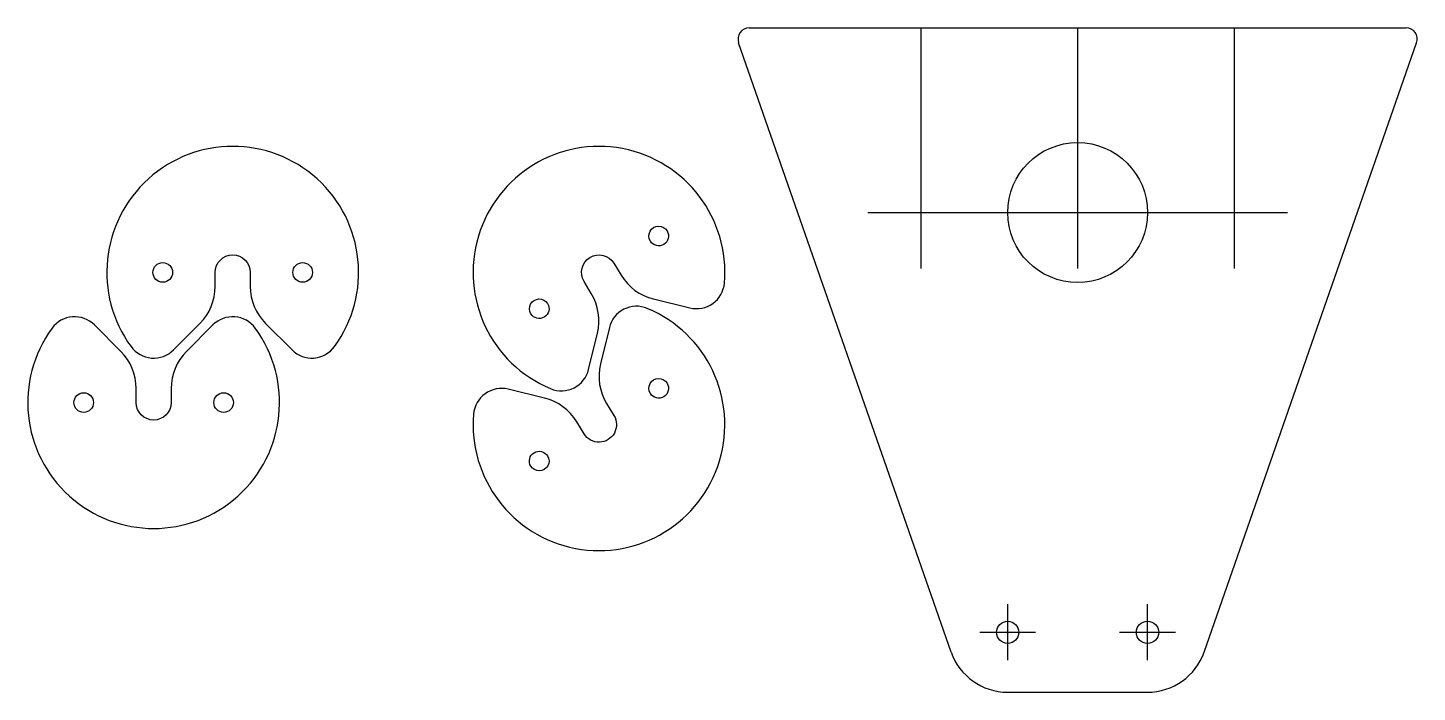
# Model space of a CAD drawing. Header units: millimetres. Extents: x -188 to 61, y -86 to 33.
import ezdxf

# ---------------------------------------------------------------- set-up
doc = ezdxf.new("R2010")
doc.units = ezdxf.units.MM
doc.header["$LTSCALE"] = 2
doc.layers.add('Red', color=1, linetype='Continuous')

msp = doc.modelspace()

# ---------------------------------------------------------------- linework, layer by layer
for p, q in [((-58.7, 33), (58.7, 33)), ((-22.6, -78.52), (-60.59, 30.34)), ((22.6, -78.52), (60.59, 30.34)), ((-12.5, -85.7), (12.5, -85.7))]:
    msp.add_line(p, q)
for points in [[(-169.19, -23.96, 0.460278), (-161.61, -24.55), (-156.89, -19.83, 0.198912), (-154.14, -13.2), (-154.14, -10.7, -1), (-147.89, -10.7), (-147.89, -13.2, 0.198912), (-145.14, -19.83), (-140.42, -24.55, 0.460278), (-132.84, -23.96, 1.968453)], [(-94.19, -31.47, 0.460278), (-87.41, -28.04), (-85.83, -21.55, 0.198912), (-86.93, -14.46), (-88.22, -12.32, -1), (-82.88, -9.07), (-81.59, -11.21, 0.198912), (-75.8, -15.45), (-69.3, -17.03, 0.460278), (-63.13, -12.6, 1.968453)], [(-76.37, -5.11, -1), (-73.38, -3.29, -1)], [(-165.27, -10.7, -1), (-161.77, -10.7, -1)], [(-140.27, -10.7, -1), (-136.77, -10.7, -1)], [(-76.92, -17.13, 0.460278), (-83.7, -20.56), (-85.28, -27.05, 0.198912), (-84.18, -34.14), (-82.88, -36.28, -1), (-88.22, -39.53), (-89.52, -37.39, 0.198912), (-95.31, -33.15), (-101.81, -31.57, 0.460278), (-107.97, -36, 1.968453)], [(-97.73, -18.1, -1), (-94.74, -16.28, -1)], [(-146.98, -20.68, 0.460278), (-154.55, -20.09), (-159.28, -24.82, 0.198912), (-162.02, -31.45), (-162.02, -33.95, -1), (-168.27, -33.95), (-168.27, -31.45, 0.198912), (-171.02, -24.82), (-175.75, -20.09, 0.460278), (-183.32, -20.68, 1.968453)], [(-73.38, -30.5, -1), (-76.37, -32.32, -1)], [(-175.9, -33.95, -1), (-179.4, -33.95, -1)], [(-150.9, -33.95, -1), (-154.4, -33.95, -1)], [(-94.74, -43.49, -1), (-97.73, -45.31, -1)]]:
    msp.add_lwpolyline(points, format="xyb", close=True)
for centre, radius in [((0, 0), 12.5), ((-12.5, -75), 2), ((12.5, -75), 2)]:
    msp.add_circle(centre, radius)
for centre, radius, start, end in [((-58.7, 31), 2, 90, 199.2353), ((58.7, 31), 2, 340.7647, 90), ((-12.5, -75), 10.7, 199.2353, 270), ((12.5, -75), 10.7, 270, 340.7647)]:
    msp.add_arc(centre, radius, start, end)
at = {"layer": 'Red'}
for p, q in [((-28, 33), (-28, -10)), ((0, 33), (0, -10)), ((28, 33), (28, -10)), ((-37.5, 0), (37.5, 0)), ((-12.5, -80), (-12.5, -70)), ((12.5, -80), (12.5, -70)), ((-17.5, -75), (-7.5, -75)), ((7.5, -75), (17.5, -75))]:
    msp.add_line(p, q, dxfattribs=at)

doc.saveas('drawing.dxf')
